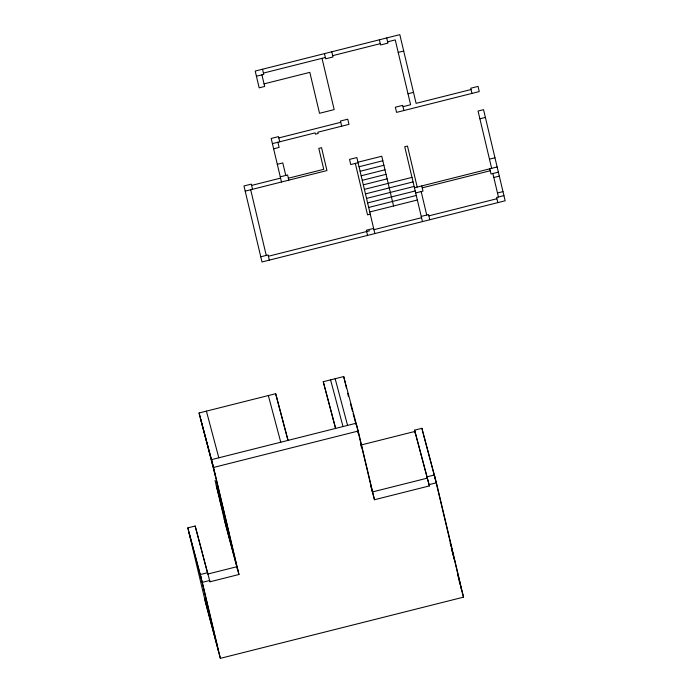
<?xml version="1.0" encoding="UTF-8"?>
<svg xmlns="http://www.w3.org/2000/svg" width="693" height="693" viewBox="0 0 693 693"><rect width="100%" height="100%" fill="white"/><g stroke="black" fill="none" stroke-linecap="round" stroke-linejoin="round"><path stroke-width="1.04" d="M263.435 73.077L325.372 57.493M332.701 55.648L380.292 43.668M387.612 41.831L395.244 39.908L410.611 104.738L403.135 106.627M256.427 76.23L263.747 74.394L262.526 69.222M264.059 83.879L309.823 72.358L319.525 113.288L334.173 109.598L322.02 58.333M398.206 52.399L403.698 51.022M408.004 93.754L413.496 92.377M278.811 137.916L340.739 122.323M471.023 89.536L416.103 103.361L399.818 34.65L255.206 71.067L259.182 87.846L264.674 86.46L261.919 74.853M272.401 143.633L315.116 132.883L315.428 134.173L318.174 133.48L317.862 132.19L348.986 124.359L347.756 119.187L340.436 121.032L341.666 126.204M273.631 148.804L279.123 147.418L277.893 142.247M277.304 164.31L282.796 162.924L285.767 175.442M479.902 118.798L485.395 117.42M280.275 176.828L287.595 174.982L288.825 180.154M251.594 185.412L280.578 178.118M288.366 178.214L323.752 169.309L318.797 148.389L321.543 147.696L326.957 170.556L245.192 191.129M357.96 162.223L381.756 156.237L393.555 205.986M358.082 162.725L350.753 164.562L349.532 159.399L356.852 157.554L374.87 233.567M359.035 166.744L382.831 160.759M360.109 171.266L383.905 165.28M361.174 175.788L384.979 169.802M362.248 180.319L386.044 174.324M363.323 184.84L387.118 178.846M364.397 189.362L411.988 177.382M489.466 159.156L494.958 157.77M365.471 193.884L413.063 181.904M366.536 198.406L414.137 186.426M414.449 187.768L497.132 166.961M422.236 187.864L490.272 170.738M367.611 202.928L415.211 190.956M415.679 192.94L422.999 191.095L421.777 185.923M498.362 172.133L491.034 173.969L489.812 168.806M368.685 207.458L416.276 195.478M493.814 177.495L499.306 176.117M369.759 211.98L417.351 200M370.279 214.18L367.533 214.865L355.336 163.409M497.487 193L502.979 191.623M260.759 256.8L268.078 254.963L269.308 260.126M373.648 228.395L366.328 230.232L367.55 235.403M421.24 216.415L428.569 214.57L429.79 219.742M503.924 195.608L496.604 197.453L497.825 202.616M268.39 256.254L369.681 230.76M373.951 229.686L421.552 217.706M428.872 215.861L496.907 198.744M215.488 476.446L199.082 412.976L275.667 393.702L288.089 440.384M335.525 428.387L323.259 381.722L343.702 376.559L358.194 431.046L374.48 499.74L429.4 485.914L414.596 430.162L421.924 428.317L436.408 482.778L463.522 597.149L220.357 658.35L205.864 603.889L187.846 527.875L195.175 526.03L209.97 581.791L238.955 574.497L213.574 467.437L199.082 412.976M213.574 467.437L358.194 431.046M361.018 445.01L414.908 431.453L429.4 485.914M429.088 484.624L436.408 482.778M220.357 658.35L202.339 582.337L209.667 580.5L209.97 581.791M423.146 433.489L435.568 480.171M450.129 543.104L450.952 546.223M451.507 548.293L453.439 555.552M451.351 548.276L452.46 552.425M453.005 554.504L454.66 560.724M457.744 574.869L460.23 584.199M459.242 581.072L460.074 584.182M460.628 586.261L463.522 597.149M350.407 403.456L352.564 411.581M353.101 413.608L356.072 424.774M370.478 484.693L374.48 499.74M335.152 378.716L347.574 425.398M330.578 379.868L343 426.55M323.259 381.722L335.681 428.404M287.933 440.367L275.667 393.702M268.338 395.547L280.76 442.229M206.41 411.131L218.832 457.813M200.312 418.148L212.734 464.83M227.486 527.061L215.064 480.379L225.381 523.908L237.803 570.59L211.504 459.641L356.115 423.25L372.41 491.952L427.33 478.135L427.018 476.845L434.338 475L461.451 589.371M216.285 485.542L228.707 532.233M224.16 518.736L236.582 565.419M238.955 574.497L236.885 566.718L207.9 574.012L207.597 572.713L200.268 574.558L218.286 650.571M207.718 573.735L195.175 526.03M187.846 527.875L202.339 582.337M189.076 533.047L201.498 579.729M204.643 598.717L217.065 645.4M491.64 168.338L478.057 111.045L483.549 109.667L505.154 200.779L261.989 261.971L243.971 185.967L251.29 184.121L252.512 189.293M492.87 173.51L498.432 196.985M471.942 93.416L470.712 88.245L478.04 86.4L479.261 91.571L396.578 112.379L395.356 107.216L402.676 105.371L403.906 110.542M386.694 37.933L387.924 43.122L380.596 44.967L379.374 39.796M421.171 191.554L426.732 215.029M417.195 187.075L407.475 146.058L404.729 146.743L422.47 221.587M421.924 428.317L422.903 432.449M331.782 51.793L333.004 56.956L325.684 58.801L324.463 53.63M414.596 430.162L415.592 434.355M357.337 429.972L358.082 433.116M360.81 444.637L361.555 447.773M343.702 376.559L346.413 388.011M347.643 393.217L348.388 396.344M279.729 141.788L278.499 136.616L271.18 138.461L281.497 181.99M250.684 189.752L266.251 255.422M226.481 524.428L220.27 501.091L230.163 539.942L226.481 524.428"/></g></svg>
